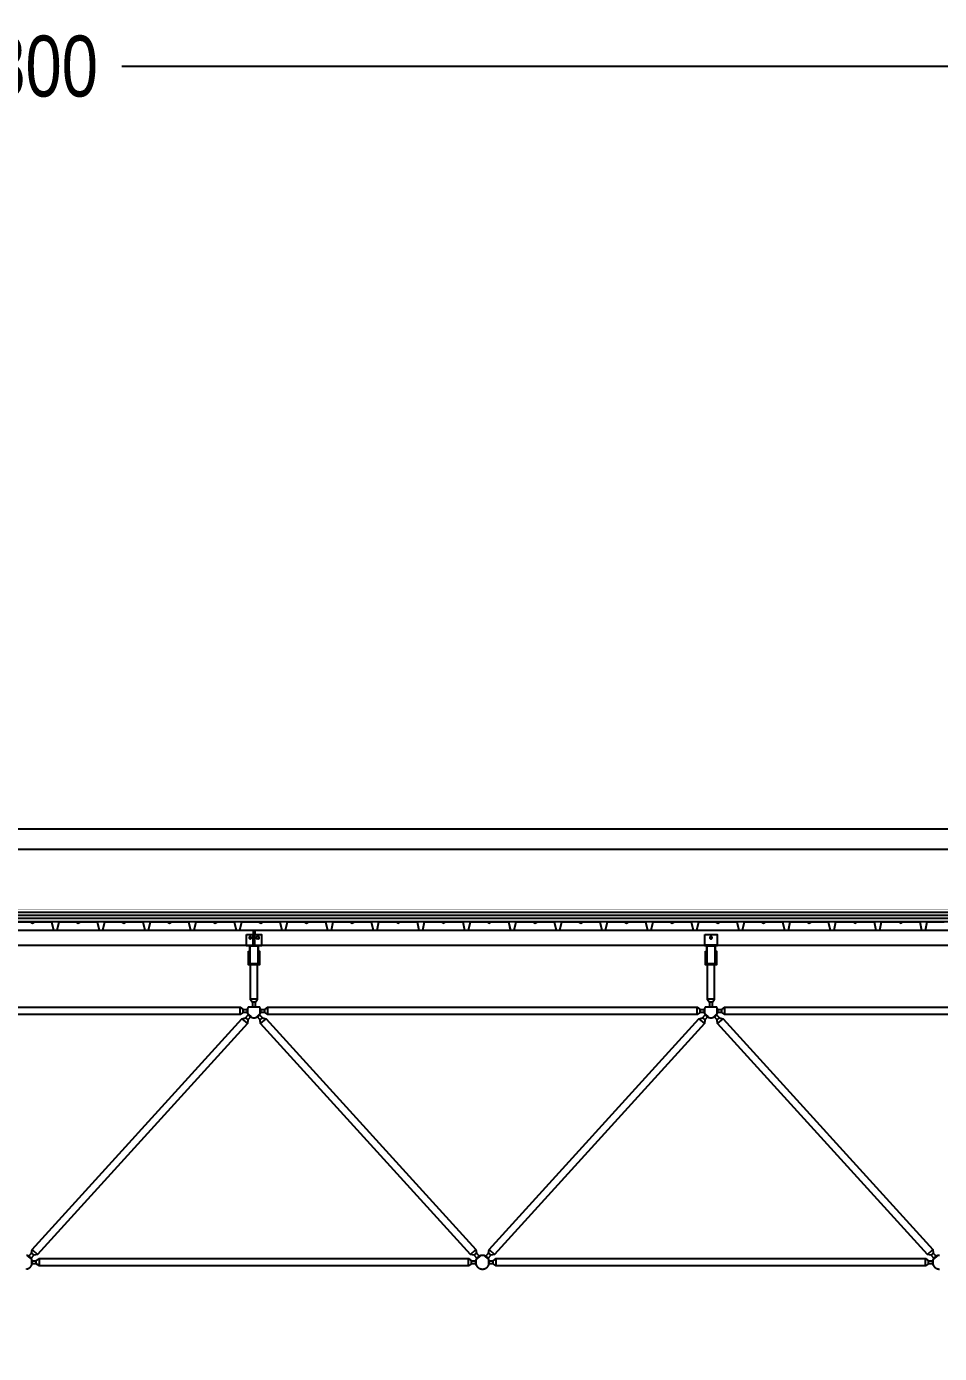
# Model space of a CAD drawing. Header units: centimetres. Extents: x 26569 to 160723, y -3143 to 14565.
# Drawn here: x 35377.1 to 35676.7, y 6232.1 to 6667.7 of the extents above; entities that cross this region are included whole.
import ezdxf

# ---------------------------------------------------------------- set-up
doc = ezdxf.new("R2010")
doc.units = ezdxf.units.CM
doc.header["$LTSCALE"] = 100
doc.linetypes.add('HIDDEN', pattern=[9.525, 6.35, -3.175])
for name, color, linetype in [('A-ANNO-DIMS', 187, 'Continuous'), ('A-ELEV-02', 253, 'Continuous'), ('A-ELEV-04', 250, 'Continuous'), ('A-WALL-INSL', 249, 'Continuous'), ('A-WALL-SNWPNL', 200, 'Continuous'), ('S-STEL', 3, 'Continuous')]:
    doc.layers.add(name, color=color, linetype=linetype)
doc.styles.add('Fields_100', font='act_simplex.shx', dxfattribs={"width": 0.8, "height": 20})
doc.linetypes.add('BATTING', pattern='A,0.00254,-2.54,[134,ltypeshp.shx,S=2.54,R=0,X=-2.54,Y=0],-5.08,[134,ltypeshp.shx,S=2.54,R=180,X=2.54,Y=0],-2.54', length=10.16254)
doc.dimstyles.new('FIELDS_100', dxfattribs={"dimscale": 0, "dimtxt": 20, "dimasz": 5, "dimexe": 5, "dimexo": 5, "dimgap": 5, "dimtad": 0, "dimdec": 0, "dimzin": 0, "dimdsep": 46, "dimtxsty": 'Fields_100', "dimblk": 'DOT', "dimcen": 0.09, "dimclrt": 50, "dimadec": 0, "dimazin": 0, "dimtfac": 1, "dimtdec": 0, "dimtix": 1, "dimtofl": 0, "dimtmove": 1, "dimatfit": 3, "dimfxl": 5, "dimfxlon": 1, "dimtolj": 1, "dimtzin": 0, "dimarcsym": 0})

# ---------------------------------------------------------------- blocks, each defined once
blk = doc.blocks.new('_Dot')
at = {"color": 0, "linetype": 'ByBlock', "lineweight": -2}
blk.add_line((-0.5, 0), (-1, 0), dxfattribs=at)
at = {"color": 0, "linetype": 'ByBlock', "const_width": 0.5}
blk.add_lwpolyline([(-0.25, 0, 1), (0.25, 0, 1)], format="xyb", close=True, dxfattribs=at)
blk = doc.blocks.new('*D693')
at = {"layer": 'A-ANNO-DIMS', "color": 0, "lineweight": -2, "transparency": 16777216}
for p, q in [((34926.73, 6649.56), (34926.73, 6659.56)), ((35826.73, 6649.56), (35826.73, 6659.56)), ((34931.73, 6654.56), (35345.07, 6654.56)), ((35821.73, 6654.56), (35408.4, 6654.56))]:
    blk.add_line(p, q, dxfattribs=at)
at = {"layer": 'DEFPOINTS', "color": 0, "transparency": 16777216}
for p in [(35826.73, 6654.56), (34926.73, 6232.06), (35826.73, 6232.06)]:
    blk.add_point(p, dxfattribs=at)
at = {"layer": 'A-ANNO-DIMS', "color": 0, "lineweight": -2, "transparency": 16777216, "xscale": 5, "yscale": 5, "zscale": 5, "rotation": 180}
blk.add_blockref('_Dot', (34926.73, 6654.56), dxfattribs=at)
at = {"layer": 'A-ANNO-DIMS', "color": 0, "lineweight": -2, "transparency": 16777216, "xscale": 5, "yscale": 5, "zscale": 5}
blk.add_blockref('_Dot', (35826.73, 6654.56), dxfattribs=at)
at = {"layer": 'A-ANNO-DIMS', "color": 50, "transparency": 16777216, "insert": (35376.73, 6654.56), "char_height": 20, "attachment_point": 5, "style": 'Fields_100'}
blk.add_mtext('\\A1;1800', dxfattribs=at)

msp = doc.modelspace()

# ---------------------------------------------------------------- linework, layer by layer
at = {"layer": 'A-ELEV-02'}
for points in [[(32200.48, 6371.06), (36699.23, 6371.06)], [(35451.48, 6371.06), (35451.48, 6369.56)], [(35451.98, 6371.06), (35451.98, 6369.56)], [(35452.83, 6368.91), (35452.83, 6368.91), (35452.82, 6368.91), (35452.81, 6368.91), (35452.8, 6368.91), (35452.79, 6368.91), (35452.79, 6368.91), (35452.78, 6368.91), (35452.77, 6368.91), (35452.76, 6368.9), (35452.75, 6368.9), (35452.75, 6368.9), (35452.74, 6368.9), (35452.73, 6368.9), (35452.72, 6368.89), (35452.71, 6368.89), (35452.71, 6368.89), (35452.7, 6368.88), (35452.69, 6368.88), (35452.68, 6368.88), (35452.67, 6368.87), (35452.67, 6368.87), (35452.66, 6368.86), (35452.65, 6368.86), (35452.64, 6368.86), (35452.64, 6368.85), (35452.63, 6368.84), (35452.62, 6368.84), (35452.61, 6368.83), (35452.61, 6368.83), (35452.6, 6368.82), (35452.59, 6368.82), (35452.59, 6368.81), (35452.58, 6368.8), (35452.57, 6368.8), (35452.57, 6368.79), (35452.56, 6368.78), (35452.56, 6368.78), (35452.55, 6368.77), (35452.55, 6368.76), (35452.54, 6368.75), (35452.54, 6368.75), (35452.53, 6368.74), (35452.53, 6368.73), (35452.52, 6368.72), (35452.52, 6368.72), (35452.52, 6368.71), (35452.51, 6368.7), (35452.51, 6368.69), (35452.51, 6368.68), (35452.5, 6368.67), (35452.5, 6368.67), (35452.5, 6368.66), (35452.5, 6368.65), (35452.49, 6368.64), (35452.49, 6368.63), (35452.49, 6368.63), (35452.49, 6368.62), (35452.49, 6368.61), (35452.49, 6368.6), (35452.49, 6368.59), (35452.49, 6368.59), (35452.48, 6368.58), (35452.48, 6368.57), (35452.48, 6368.56), (35452.48, 6368.55), (35452.48, 6368.55), (35452.49, 6368.54), (35452.49, 6368.53), (35452.49, 6368.52), (35452.49, 6368.51), (35452.49, 6368.51), (35452.49, 6368.5), (35452.49, 6368.49), (35452.49, 6368.48), (35452.5, 6368.47), (35452.5, 6368.47), (35452.5, 6368.46), (35452.5, 6368.45), (35452.51, 6368.44), (35452.51, 6368.43), (35452.51, 6368.43), (35452.52, 6368.42), (35452.52, 6368.41), (35452.52, 6368.4), (35452.53, 6368.39), (35452.53, 6368.39), (35452.54, 6368.38), (35452.54, 6368.37), (35452.55, 6368.36), (35452.55, 6368.36), (35452.56, 6368.35), (35452.56, 6368.34), (35452.57, 6368.33), (35452.57, 6368.33), (35452.58, 6368.32), (35452.59, 6368.31), (35452.59, 6368.31), (35452.6, 6368.3), (35452.61, 6368.3), (35452.61, 6368.29), (35452.62, 6368.28), (35452.63, 6368.28), (35452.64, 6368.27), (35452.64, 6368.27), (35452.65, 6368.26), (35452.66, 6368.26), (35452.67, 6368.26), (35452.67, 6368.25), (35452.68, 6368.25), (35452.69, 6368.24), (35452.7, 6368.24), (35452.71, 6368.24), (35452.71, 6368.23), (35452.72, 6368.23), (35452.73, 6368.23), (35452.74, 6368.23), (35452.75, 6368.22), (35452.75, 6368.22), (35452.76, 6368.22), (35452.77, 6368.22), (35452.78, 6368.22), (35452.79, 6368.22), (35452.79, 6368.21), (35452.8, 6368.21), (35452.81, 6368.21), (35452.82, 6368.21), (35452.83, 6368.21), (35452.83, 6368.21)], [(35453.13, 6368.91), (35452.83, 6368.91)], [(35453.13, 6368.21), (35453.14, 6368.21), (35453.15, 6368.21), (35453.16, 6368.21), (35453.17, 6368.21), (35453.17, 6368.21), (35453.18, 6368.22), (35453.19, 6368.22), (35453.2, 6368.22), (35453.21, 6368.22), (35453.21, 6368.22), (35453.22, 6368.22), (35453.23, 6368.23), (35453.24, 6368.23), (35453.25, 6368.23), (35453.26, 6368.23), (35453.26, 6368.24), (35453.27, 6368.24), (35453.28, 6368.24), (35453.29, 6368.25), (35453.3, 6368.25), (35453.3, 6368.26), (35453.31, 6368.26), (35453.32, 6368.26), (35453.33, 6368.27), (35453.33, 6368.27), (35453.34, 6368.28), (35453.35, 6368.28), (35453.35, 6368.29), (35453.36, 6368.3), (35453.37, 6368.3), (35453.38, 6368.31), (35453.38, 6368.31), (35453.39, 6368.32), (35453.39, 6368.33), (35453.4, 6368.33), (35453.41, 6368.34), (35453.41, 6368.35), (35453.42, 6368.36), (35453.42, 6368.36), (35453.43, 6368.37), (35453.43, 6368.38), (35453.44, 6368.39), (35453.44, 6368.39), (35453.45, 6368.4), (35453.45, 6368.41), (35453.45, 6368.42), (35453.46, 6368.43), (35453.46, 6368.43), (35453.46, 6368.44), (35453.47, 6368.45), (35453.47, 6368.46), (35453.47, 6368.47), (35453.47, 6368.47), (35453.48, 6368.48), (35453.48, 6368.49), (35453.48, 6368.5), (35453.48, 6368.51), (35453.48, 6368.51), (35453.48, 6368.52), (35453.48, 6368.53), (35453.48, 6368.54), (35453.48, 6368.55), (35453.48, 6368.55), (35453.48, 6368.56), (35453.48, 6368.57), (35453.48, 6368.58), (35453.48, 6368.59), (35453.48, 6368.59), (35453.48, 6368.6), (35453.48, 6368.61), (35453.48, 6368.62), (35453.48, 6368.63), (35453.48, 6368.63), (35453.48, 6368.64), (35453.47, 6368.65), (35453.47, 6368.66), (35453.47, 6368.67), (35453.47, 6368.67), (35453.46, 6368.68), (35453.46, 6368.69), (35453.46, 6368.7), (35453.45, 6368.71), (35453.45, 6368.72), (35453.45, 6368.72), (35453.44, 6368.73), (35453.44, 6368.74), (35453.43, 6368.75), (35453.43, 6368.75), (35453.42, 6368.76), (35453.42, 6368.77), (35453.41, 6368.78), (35453.41, 6368.78), (35453.4, 6368.79), (35453.39, 6368.8), (35453.39, 6368.8), (35453.38, 6368.81), (35453.38, 6368.82), (35453.37, 6368.82), (35453.36, 6368.83), (35453.35, 6368.83), (35453.35, 6368.84), (35453.34, 6368.84), (35453.33, 6368.85), (35453.33, 6368.86), (35453.32, 6368.86), (35453.31, 6368.86), (35453.3, 6368.87), (35453.3, 6368.87), (35453.29, 6368.88), (35453.28, 6368.88), (35453.27, 6368.88), (35453.26, 6368.89), (35453.26, 6368.89), (35453.25, 6368.89), (35453.24, 6368.9), (35453.23, 6368.9), (35453.22, 6368.9), (35453.21, 6368.9), (35453.21, 6368.9), (35453.2, 6368.91), (35453.19, 6368.91), (35453.18, 6368.91), (35453.17, 6368.91), (35453.17, 6368.91), (35453.16, 6368.91), (35453.15, 6368.91), (35453.14, 6368.91), (35453.13, 6368.91)], [(32200.48, 6366.06), (36699.23, 6366.06)], [(35449.23, 6366.06), (35454.23, 6366.06)], [(35453.13, 6368.21), (35452.83, 6368.21)], [(35603.73, 6366.06), (35599.73, 6366.06)], [(35449.93, 6363.26), (35450.18, 6363.26)], [(35449.93, 6362.56), (35450.18, 6362.56)], [(35453.28, 6363.26), (35453.53, 6363.26)], [(35453.28, 6362.56), (35453.53, 6362.56)], [(35599.93, 6363.26), (35600.18, 6363.26)], [(35599.93, 6362.56), (35600.18, 6362.56)], [(35603.28, 6363.26), (35603.53, 6363.26)], [(35603.28, 6362.56), (35603.53, 6362.56)], [(35450.53, 6359.66), (35450.53, 6348.36), (35451.23, 6347.36), (35451.23, 6345.86)], [(35452.23, 6345.86), (35452.23, 6347.36), (35452.94, 6348.36), (35452.94, 6359.66)], [(35600.53, 6359.66), (35600.53, 6348.36), (35601.23, 6347.36), (35601.23, 6345.86)], [(35602.23, 6345.86), (35602.23, 6347.36), (35602.94, 6348.36), (35602.94, 6359.66)], [(35452.94, 6348.36), (35450.53, 6348.36)], [(35452.23, 6347.36), (35451.23, 6347.36)], [(35602.94, 6348.36), (35600.53, 6348.36)], [(35602.23, 6347.36), (35601.23, 6347.36)], [(35303.78, 6345.01), (35305.28, 6345.01), (35306.28, 6345.72), (35447.18, 6345.72), (35448.18, 6345.01), (35449.68, 6345.01)], [(35449.68, 6344.01), (35448.18, 6344.01), (35447.18, 6343.3), (35306.28, 6343.3), (35305.28, 6344.01), (35303.78, 6344.01)], [(35447.18, 6343.3), (35447.18, 6345.72)], [(35448.18, 6344.01), (35448.18, 6345.01)], [(35449.93, 6345.86), (35449.89, 6345.8), (35449.85, 6345.74), (35449.81, 6345.68), (35449.77, 6345.61), (35449.73, 6345.54), (35449.7, 6345.47), (35449.67, 6345.4), (35449.64, 6345.33), (35449.61, 6345.26), (35449.6, 6345.22), (35449.59, 6345.18), (35449.57, 6345.14), (35449.56, 6345.11), (35449.55, 6345.07), (35449.54, 6345.03), (35449.54, 6344.99), (35449.53, 6344.95), (35449.52, 6344.91), (35449.51, 6344.87), (35449.51, 6344.83), (35449.5, 6344.79), (35449.5, 6344.75), (35449.49, 6344.71), (35449.49, 6344.67), (35449.49, 6344.63), (35449.49, 6344.59), (35449.48, 6344.55), (35449.48, 6344.52), (35449.48, 6344.48), (35449.49, 6344.44), (35449.49, 6344.4), (35449.49, 6344.36), (35449.49, 6344.32), (35449.5, 6344.28), (35449.5, 6344.24), (35449.51, 6344.2), (35449.51, 6344.16), (35449.53, 6344.08), (35449.54, 6344.01), (35449.56, 6343.93), (35449.58, 6343.86), (35449.61, 6343.78), (35449.63, 6343.71), (35449.66, 6343.64), (35449.69, 6343.57), (35449.72, 6343.51), (35449.76, 6343.44), (35449.79, 6343.37), (35449.83, 6343.31), (35449.87, 6343.25), (35449.92, 6343.18), (35449.96, 6343.12), (35450.01, 6343.06), (35450.07, 6343), (35450.12, 6342.95), (35450.15, 6342.92), (35450.17, 6342.89), (35450.2, 6342.86), (35450.23, 6342.84), (35450.26, 6342.81), (35450.29, 6342.78), (35450.32, 6342.76), (35450.35, 6342.73), (35450.39, 6342.71), (35450.42, 6342.69), (35450.45, 6342.66), (35450.48, 6342.64), (35450.52, 6342.62), (35450.55, 6342.6), (35450.59, 6342.58), (35450.62, 6342.56), (35450.65, 6342.54), (35450.69, 6342.52), (35450.73, 6342.5), (35450.76, 6342.48), (35450.8, 6342.47), (35450.83, 6342.45), (35450.87, 6342.43), (35450.91, 6342.42), (35450.94, 6342.41), (35450.98, 6342.39), (35451.02, 6342.38), (35451.06, 6342.37), (35451.13, 6342.34), (35451.21, 6342.33), (35451.28, 6342.31), (35451.36, 6342.29), (35451.43, 6342.28), (35451.51, 6342.27), (35451.59, 6342.27), (35451.66, 6342.26), (35451.73, 6342.26), (35451.81, 6342.26), (35451.88, 6342.27), (35451.96, 6342.27), (35452.03, 6342.28), (35452.11, 6342.29), (35452.19, 6342.31), (35452.26, 6342.33), (35452.34, 6342.34), (35452.41, 6342.37), (35452.45, 6342.38), (35452.49, 6342.39), (35452.52, 6342.41), (35452.56, 6342.42), (35452.6, 6342.43), (35452.63, 6342.45), (35452.67, 6342.47), (35452.71, 6342.48), (35452.74, 6342.5), (35452.78, 6342.52), (35452.81, 6342.54), (35452.85, 6342.56), (35452.88, 6342.58), (35452.92, 6342.6), (35452.95, 6342.62), (35452.98, 6342.64), (35453.02, 6342.66), (35453.05, 6342.69), (35453.08, 6342.71), (35453.11, 6342.73), (35453.15, 6342.76), (35453.18, 6342.78), (35453.21, 6342.81), (35453.24, 6342.84), (35453.27, 6342.86), (35453.29, 6342.89), (35453.32, 6342.92), (35453.35, 6342.95), (35453.4, 6343), (35453.45, 6343.06), (35453.5, 6343.12), (35453.55, 6343.18), (35453.59, 6343.25), (35453.64, 6343.31), (35453.68, 6343.37), (35453.71, 6343.44), (35453.75, 6343.51), (35453.78, 6343.57), (35453.81, 6343.64), (35453.84, 6343.71), (35453.86, 6343.78), (35453.89, 6343.86), (35453.91, 6343.93), (35453.93, 6344.01), (35453.94, 6344.08), (35453.96, 6344.16), (35453.96, 6344.2), (35453.97, 6344.24), (35453.97, 6344.28), (35453.98, 6344.32), (35453.98, 6344.36), (35453.98, 6344.4), (35453.98, 6344.44), (35453.98, 6344.48), (35453.98, 6344.52), (35453.98, 6344.55), (35453.98, 6344.59), (35453.98, 6344.63), (35453.98, 6344.67), (35453.98, 6344.71), (35453.97, 6344.75), (35453.97, 6344.79), (35453.96, 6344.83), (35453.96, 6344.87), (35453.95, 6344.91), (35453.94, 6344.95), (35453.93, 6344.99), (35453.92, 6345.03), (35453.91, 6345.07), (35453.9, 6345.11), (35453.89, 6345.14), (35453.88, 6345.18), (35453.87, 6345.22), (35453.86, 6345.26), (35453.83, 6345.33), (35453.8, 6345.4), (35453.77, 6345.47), (35453.73, 6345.54), (35453.7, 6345.61), (35453.66, 6345.68), (35453.62, 6345.74), (35453.58, 6345.8), (35453.53, 6345.86)], [(35449.67, 6343.62), (35451.04, 6342.37)], [(35449.68, 6343.58), (35449.68, 6345.44)], [(35449.93, 6345.86), (35453.53, 6345.86)], [(35452.43, 6342.37), (35453.8, 6343.62)], [(35453.78, 6345.01), (35455.28, 6345.01), (35456.28, 6345.72), (35597.18, 6345.72), (35598.18, 6345.01), (35599.68, 6345.01)], [(35453.78, 6343.58), (35453.78, 6345.44)], [(35599.68, 6344.01), (35598.18, 6344.01), (35597.18, 6343.3), (35456.28, 6343.3), (35455.28, 6344.01), (35453.78, 6344.01)], [(35455.28, 6344.01), (35455.28, 6345.01)], [(35456.28, 6343.3), (35456.28, 6345.72)], [(35597.18, 6343.3), (35597.18, 6345.72)], [(35598.18, 6344.01), (35598.18, 6345.01)], [(35599.93, 6345.86), (35599.89, 6345.8), (35599.85, 6345.74), (35599.81, 6345.68), (35599.77, 6345.61), (35599.73, 6345.54), (35599.7, 6345.47), (35599.67, 6345.4), (35599.64, 6345.33), (35599.61, 6345.26), (35599.6, 6345.22), (35599.59, 6345.18), (35599.57, 6345.14), (35599.56, 6345.11), (35599.55, 6345.07), (35599.54, 6345.03), (35599.54, 6344.99), (35599.53, 6344.95), (35599.52, 6344.91), (35599.51, 6344.87), (35599.51, 6344.83), (35599.5, 6344.79), (35599.5, 6344.75), (35599.49, 6344.71), (35599.49, 6344.67), (35599.49, 6344.63), (35599.49, 6344.59), (35599.48, 6344.55), (35599.48, 6344.52), (35599.48, 6344.48), (35599.49, 6344.44), (35599.49, 6344.4), (35599.49, 6344.36), (35599.49, 6344.32), (35599.5, 6344.28), (35599.5, 6344.24), (35599.51, 6344.2), (35599.51, 6344.16), (35599.53, 6344.08), (35599.54, 6344.01), (35599.56, 6343.93), (35599.58, 6343.86), (35599.61, 6343.78), (35599.63, 6343.71), (35599.66, 6343.64), (35599.69, 6343.57), (35599.72, 6343.51), (35599.76, 6343.44), (35599.79, 6343.37), (35599.83, 6343.31), (35599.87, 6343.25), (35599.92, 6343.18), (35599.96, 6343.12), (35600.01, 6343.06), (35600.07, 6343), (35600.12, 6342.95), (35600.15, 6342.92), (35600.17, 6342.89), (35600.2, 6342.86), (35600.23, 6342.84), (35600.26, 6342.81), (35600.29, 6342.78), (35600.32, 6342.76), (35600.35, 6342.73), (35600.39, 6342.71), (35600.42, 6342.69), (35600.45, 6342.66), (35600.48, 6342.64), (35600.52, 6342.62), (35600.55, 6342.6), (35600.59, 6342.58), (35600.62, 6342.56), (35600.65, 6342.54), (35600.69, 6342.52), (35600.73, 6342.5), (35600.76, 6342.48), (35600.8, 6342.47), (35600.83, 6342.45), (35600.87, 6342.43), (35600.91, 6342.42), (35600.94, 6342.41), (35600.98, 6342.39), (35601.02, 6342.38), (35601.06, 6342.37), (35601.13, 6342.34), (35601.21, 6342.33), (35601.28, 6342.31), (35601.36, 6342.29), (35601.43, 6342.28), (35601.51, 6342.27), (35601.59, 6342.27), (35601.66, 6342.26), (35601.73, 6342.26), (35601.81, 6342.26), (35601.88, 6342.27), (35601.96, 6342.27), (35602.03, 6342.28), (35602.11, 6342.29), (35602.19, 6342.31), (35602.26, 6342.33), (35602.34, 6342.34), (35602.41, 6342.37), (35602.45, 6342.38), (35602.49, 6342.39), (35602.52, 6342.41), (35602.56, 6342.42), (35602.6, 6342.43), (35602.63, 6342.45), (35602.67, 6342.47), (35602.71, 6342.48), (35602.74, 6342.5), (35602.78, 6342.52), (35602.81, 6342.54), (35602.85, 6342.56), (35602.88, 6342.58), (35602.92, 6342.6), (35602.95, 6342.62), (35602.98, 6342.64), (35603.02, 6342.66), (35603.05, 6342.69), (35603.08, 6342.71), (35603.11, 6342.73), (35603.15, 6342.76), (35603.18, 6342.78), (35603.21, 6342.81), (35603.24, 6342.84), (35603.27, 6342.86), (35603.29, 6342.89), (35603.32, 6342.92), (35603.35, 6342.95), (35603.4, 6343), (35603.45, 6343.06), (35603.5, 6343.12), (35603.55, 6343.18), (35603.59, 6343.25), (35603.64, 6343.31), (35603.68, 6343.37), (35603.71, 6343.44), (35603.75, 6343.51), (35603.78, 6343.57), (35603.81, 6343.64), (35603.84, 6343.71), (35603.86, 6343.78), (35603.89, 6343.86), (35603.91, 6343.93), (35603.93, 6344.01), (35603.94, 6344.08), (35603.96, 6344.16), (35603.96, 6344.2), (35603.97, 6344.24), (35603.97, 6344.28), (35603.98, 6344.32), (35603.98, 6344.36), (35603.98, 6344.4), (35603.98, 6344.44), (35603.98, 6344.48), (35603.98, 6344.52), (35603.98, 6344.55), (35603.98, 6344.59), (35603.98, 6344.63), (35603.98, 6344.67), (35603.98, 6344.71), (35603.97, 6344.75), (35603.97, 6344.79), (35603.96, 6344.83), (35603.96, 6344.87), (35603.95, 6344.91), (35603.94, 6344.95), (35603.93, 6344.99), (35603.92, 6345.03), (35603.91, 6345.07), (35603.9, 6345.11), (35603.89, 6345.14), (35603.88, 6345.18), (35603.87, 6345.22), (35603.86, 6345.26), (35603.83, 6345.33), (35603.8, 6345.4), (35603.77, 6345.47), (35603.73, 6345.54), (35603.7, 6345.61), (35603.66, 6345.68), (35603.62, 6345.74), (35603.58, 6345.8), (35603.53, 6345.86)], [(35599.67, 6343.62), (35601.04, 6342.37)], [(35599.68, 6343.58), (35599.68, 6345.44)], [(35599.93, 6345.86), (35603.53, 6345.86)], [(35602.43, 6342.37), (35603.8, 6343.62)], [(35603.78, 6345.01), (35605.28, 6345.01), (35606.28, 6345.72), (35747.18, 6345.72), (35748.18, 6345.01), (35749.68, 6345.01)], [(35603.78, 6343.58), (35603.78, 6345.44)], [(35749.68, 6344.01), (35748.18, 6344.01), (35747.18, 6343.3), (35606.28, 6343.3), (35605.28, 6344.01), (35603.78, 6344.01)], [(35605.28, 6344.01), (35605.28, 6345.01)], [(35606.28, 6343.3), (35606.28, 6345.72)], [(35447.78, 6341.96), (35449.57, 6340.33)], [(35448.98, 6342.22), (35449.72, 6341.55)], [(35453.75, 6341.55), (35454.49, 6342.22)], [(35453.9, 6340.33), (35455.69, 6341.96)], [(35597.78, 6341.96), (35599.57, 6340.33)], [(35598.98, 6342.22), (35599.72, 6341.55)], [(35603.75, 6341.55), (35604.49, 6342.22)], [(35603.9, 6340.33), (35605.69, 6341.96)], [(35378.75, 6264.98), (35379.49, 6264.3)], [(35378.9, 6266.19), (35380.69, 6264.57)], [(35522.78, 6264.57), (35524.57, 6266.19)], [(35523.98, 6264.3), (35524.72, 6264.98)], [(35528.75, 6264.98), (35529.49, 6264.3)], [(35528.9, 6266.19), (35530.69, 6264.57)], [(35672.78, 6264.57), (35674.57, 6266.19)], [(35673.98, 6264.3), (35674.72, 6264.98)], [(35377.04, 6259.78), (35377.09, 6259.79), (35377.14, 6259.8), (35377.2, 6259.81), (35377.25, 6259.82), (35377.3, 6259.83), (35377.35, 6259.85), (35377.41, 6259.86), (35377.46, 6259.88), (35377.51, 6259.9), (35377.56, 6259.92), (35377.61, 6259.94), (35377.67, 6259.96), (35377.72, 6259.99), (35377.77, 6260.01), (35377.82, 6260.04), (35377.87, 6260.07), (35377.92, 6260.1), (35377.97, 6260.13), (35378.01, 6260.16), (35378.06, 6260.19), (35378.11, 6260.23), (35378.15, 6260.27), (35378.2, 6260.3), (35378.24, 6260.34), (35378.28, 6260.38), (35378.33, 6260.42), (35378.37, 6260.46), (35378.41, 6260.51), (35378.44, 6260.55), (35378.48, 6260.59), (35378.52, 6260.64), (35378.55, 6260.69), (35378.59, 6260.73), (35378.62, 6260.78), (35378.65, 6260.83), (35378.68, 6260.88), (35378.71, 6260.93), (35378.73, 6260.98), (35378.76, 6261.03), (35378.78, 6261.08), (35378.81, 6261.13), (35378.83, 6261.18), (35378.85, 6261.24), (35378.86, 6261.29), (35378.88, 6261.34), (35378.9, 6261.39), (35378.91, 6261.45), (35378.92, 6261.5), (35378.94, 6261.55), (35378.95, 6261.6), (35378.96, 6261.66), (35378.96, 6261.71), (35378.97, 6261.76), (35378.98, 6261.81), (35378.98, 6261.86), (35378.98, 6261.91), (35378.98, 6261.96), (35378.98, 6262.01), (35378.98, 6262.06), (35378.98, 6262.11), (35378.98, 6262.16), (35378.98, 6262.21), (35378.97, 6262.27), (35378.96, 6262.32), (35378.96, 6262.37), (35378.95, 6262.42), (35378.94, 6262.47), (35378.92, 6262.53), (35378.91, 6262.58), (35378.9, 6262.63), (35378.88, 6262.68), (35378.86, 6262.74), (35378.85, 6262.79), (35378.83, 6262.84), (35378.81, 6262.89), (35378.78, 6262.94), (35378.76, 6262.99), (35378.73, 6263.05), (35378.71, 6263.1), (35378.68, 6263.15), (35378.65, 6263.19), (35378.62, 6263.24), (35378.59, 6263.29), (35378.55, 6263.34), (35378.52, 6263.38), (35378.48, 6263.43), (35378.44, 6263.48), (35378.41, 6263.52), (35378.37, 6263.56), (35378.33, 6263.6), (35378.28, 6263.64), (35378.24, 6263.68), (35378.2, 6263.72), (35378.15, 6263.76), (35378.11, 6263.8), (35378.06, 6263.83), (35378.01, 6263.86), (35377.97, 6263.9), (35377.92, 6263.93), (35377.87, 6263.96), (35377.82, 6263.98), (35377.77, 6264.01), (35377.72, 6264.04), (35377.67, 6264.06), (35377.61, 6264.08), (35377.56, 6264.1), (35377.51, 6264.12), (35377.46, 6264.14), (35377.41, 6264.16), (35377.35, 6264.18), (35377.3, 6264.19), (35377.25, 6264.2), (35377.2, 6264.21), (35377.14, 6264.22), (35377.09, 6264.23), (35377.04, 6264.24)], [(35377.43, 6264.15), (35378.8, 6262.91)], [(35378.78, 6262.51), (35380.28, 6262.51), (35381.28, 6263.22), (35522.18, 6263.22), (35523.18, 6262.51), (35524.68, 6262.51)], [(35378.78, 6261.08), (35378.78, 6262.94)], [(35524.68, 6261.51), (35523.18, 6261.51), (35522.18, 6260.8), (35381.28, 6260.8), (35380.28, 6261.51), (35378.78, 6261.51)], [(35380.28, 6261.51), (35380.28, 6262.51)], [(35381.28, 6260.8), (35381.28, 6263.22)], [(35522.18, 6260.8), (35522.18, 6263.22)], [(35523.18, 6261.51), (35523.18, 6262.51)], [(35524.67, 6262.91), (35526.04, 6264.15)], [(35524.68, 6261.08), (35524.68, 6262.94)], [(35527.43, 6264.15), (35528.8, 6262.91)], [(35528.78, 6262.51), (35530.28, 6262.51), (35531.28, 6263.22), (35672.18, 6263.22), (35673.18, 6262.51), (35674.68, 6262.51)], [(35528.78, 6261.08), (35528.78, 6262.94)], [(35674.68, 6261.51), (35673.18, 6261.51), (35672.18, 6260.8), (35531.28, 6260.8), (35530.28, 6261.51), (35528.78, 6261.51)], [(35530.28, 6261.51), (35530.28, 6262.51)], [(35531.28, 6260.8), (35531.28, 6263.22)], [(35672.18, 6260.8), (35672.18, 6263.22)], [(35673.18, 6261.51), (35673.18, 6262.51)], [(35676.78, 6264.26), (35676.73, 6264.26), (35676.68, 6264.26), (35676.63, 6264.26), (35676.58, 6264.26), (35676.53, 6264.25), (35676.48, 6264.25), (35676.43, 6264.24), (35676.38, 6264.23), (35676.32, 6264.22), (35676.27, 6264.21), (35676.22, 6264.2), (35676.17, 6264.19), (35676.12, 6264.18), (35676.06, 6264.16), (35676.01, 6264.14), (35675.96, 6264.12), (35675.91, 6264.1), (35675.85, 6264.08), (35675.8, 6264.06), (35675.75, 6264.04), (35675.7, 6264.01), (35675.65, 6263.98), (35675.6, 6263.96), (35675.55, 6263.93), (35675.5, 6263.9), (35675.46, 6263.86), (35675.41, 6263.83), (35675.36, 6263.8), (35675.32, 6263.76), (35675.27, 6263.72), (35675.23, 6263.68), (35675.19, 6263.64), (35675.14, 6263.6), (35675.1, 6263.56), (35675.06, 6263.52), (35675.02, 6263.48), (35674.99, 6263.43), (35674.95, 6263.38), (35674.92, 6263.34), (35674.88, 6263.29), (35674.85, 6263.24), (35674.82, 6263.19), (35674.79, 6263.15), (35674.76, 6263.1), (35674.74, 6263.05), (35674.71, 6262.99), (35674.69, 6262.94), (35674.66, 6262.89), (35674.64, 6262.84), (35674.62, 6262.79), (35674.6, 6262.74), (35674.59, 6262.68), (35674.57, 6262.63), (35674.56, 6262.58), (35674.54, 6262.53), (35674.53, 6262.47), (35674.52, 6262.42), (35674.51, 6262.37), (35674.51, 6262.32), (35674.5, 6262.27), (35674.49, 6262.21), (35674.49, 6262.16), (35674.49, 6262.11), (35674.48, 6262.06), (35674.48, 6262.01), (35674.48, 6261.96), (35674.49, 6261.91), (35674.49, 6261.86), (35674.49, 6261.81), (35674.5, 6261.76), (35674.51, 6261.71), (35674.51, 6261.66), (35674.52, 6261.6), (35674.53, 6261.55), (35674.54, 6261.5), (35674.56, 6261.45), (35674.57, 6261.39), (35674.59, 6261.34), (35674.6, 6261.29), (35674.62, 6261.24), (35674.64, 6261.18), (35674.66, 6261.13), (35674.69, 6261.08), (35674.71, 6261.03), (35674.74, 6260.98), (35674.76, 6260.93), (35674.79, 6260.88), (35674.82, 6260.83), (35674.85, 6260.78), (35674.88, 6260.73), (35674.92, 6260.69), (35674.95, 6260.64), (35674.99, 6260.59), (35675.02, 6260.55), (35675.06, 6260.51), (35675.1, 6260.46), (35675.14, 6260.42), (35675.19, 6260.38), (35675.23, 6260.34), (35675.27, 6260.3), (35675.32, 6260.27), (35675.36, 6260.23), (35675.41, 6260.19), (35675.46, 6260.16), (35675.5, 6260.13), (35675.55, 6260.1), (35675.6, 6260.07), (35675.65, 6260.04), (35675.7, 6260.01), (35675.75, 6259.99), (35675.8, 6259.96), (35675.85, 6259.94), (35675.91, 6259.92), (35675.96, 6259.9), (35676.01, 6259.88), (35676.06, 6259.86), (35676.12, 6259.85), (35676.17, 6259.83), (35676.22, 6259.82), (35676.27, 6259.81), (35676.32, 6259.8), (35676.38, 6259.79), (35676.43, 6259.78), (35676.48, 6259.78), (35676.53, 6259.77), (35676.58, 6259.77), (35676.63, 6259.76), (35676.68, 6259.76), (35676.73, 6259.76), (35676.78, 6259.76)], [(35674.67, 6262.91), (35676.04, 6264.15)], [(35674.68, 6261.08), (35674.68, 6262.94)]]:
    msp.add_lwpolyline(points, dxfattribs=at)
for points in [[(35449.23, 6369.56), (35454.23, 6369.56), (35454.23, 6365.91), (35449.23, 6365.91)], [(35450.83, 6368.56), (35450.83, 6368.57), (35450.83, 6368.58), (35450.83, 6368.59), (35450.83, 6368.59), (35450.83, 6368.6), (35450.83, 6368.61), (35450.83, 6368.62), (35450.83, 6368.63), (35450.83, 6368.63), (35450.83, 6368.64), (35450.82, 6368.65), (35450.82, 6368.66), (35450.82, 6368.67), (35450.82, 6368.67), (35450.81, 6368.68), (35450.81, 6368.69), (35450.81, 6368.7), (35450.8, 6368.71), (35450.8, 6368.72), (35450.8, 6368.72), (35450.79, 6368.73), (35450.79, 6368.74), (35450.78, 6368.75), (35450.78, 6368.75), (35450.77, 6368.76), (35450.77, 6368.77), (35450.76, 6368.78), (35450.76, 6368.78), (35450.75, 6368.79), (35450.74, 6368.8), (35450.74, 6368.8), (35450.73, 6368.81), (35450.73, 6368.82), (35450.72, 6368.82), (35450.71, 6368.83), (35450.7, 6368.83), (35450.7, 6368.84), (35450.69, 6368.84), (35450.68, 6368.85), (35450.68, 6368.86), (35450.67, 6368.86), (35450.66, 6368.86), (35450.65, 6368.87), (35450.65, 6368.87), (35450.64, 6368.88), (35450.63, 6368.88), (35450.62, 6368.88), (35450.61, 6368.89), (35450.61, 6368.89), (35450.6, 6368.89), (35450.59, 6368.9), (35450.58, 6368.9), (35450.57, 6368.9), (35450.56, 6368.9), (35450.56, 6368.9), (35450.55, 6368.91), (35450.54, 6368.91), (35450.53, 6368.91), (35450.52, 6368.91), (35450.52, 6368.91), (35450.51, 6368.91), (35450.5, 6368.91), (35450.49, 6368.91), (35450.48, 6368.91), (35450.48, 6368.91), (35450.47, 6368.91), (35450.46, 6368.91), (35450.45, 6368.91), (35450.44, 6368.91), (35450.44, 6368.91), (35450.43, 6368.91), (35450.42, 6368.91), (35450.41, 6368.9), (35450.4, 6368.9), (35450.4, 6368.9), (35450.39, 6368.9), (35450.38, 6368.9), (35450.37, 6368.89), (35450.36, 6368.89), (35450.36, 6368.89), (35450.35, 6368.88), (35450.34, 6368.88), (35450.33, 6368.88), (35450.32, 6368.87), (35450.32, 6368.87), (35450.31, 6368.86), (35450.3, 6368.86), (35450.29, 6368.86), (35450.29, 6368.85), (35450.28, 6368.84), (35450.27, 6368.84), (35450.26, 6368.83), (35450.26, 6368.83), (35450.25, 6368.82), (35450.24, 6368.82), (35450.24, 6368.81), (35450.23, 6368.8), (35450.22, 6368.8), (35450.22, 6368.79), (35450.21, 6368.78), (35450.21, 6368.78), (35450.2, 6368.77), (35450.2, 6368.76), (35450.19, 6368.75), (35450.19, 6368.75), (35450.18, 6368.74), (35450.18, 6368.73), (35450.17, 6368.72), (35450.17, 6368.72), (35450.17, 6368.71), (35450.16, 6368.7), (35450.16, 6368.69), (35450.16, 6368.68), (35450.15, 6368.67), (35450.15, 6368.67), (35450.15, 6368.66), (35450.15, 6368.65), (35450.14, 6368.64), (35450.14, 6368.63), (35450.14, 6368.63), (35450.14, 6368.62), (35450.14, 6368.61), (35450.14, 6368.6), (35450.14, 6368.59), (35450.14, 6368.59), (35450.13, 6368.58), (35450.13, 6368.57), (35450.13, 6368.56), (35450.13, 6368.55), (35450.13, 6368.55), (35450.14, 6368.54), (35450.14, 6368.53), (35450.14, 6368.52), (35450.14, 6368.51), (35450.14, 6368.51), (35450.14, 6368.5), (35450.14, 6368.49), (35450.14, 6368.48), (35450.15, 6368.47), (35450.15, 6368.47), (35450.15, 6368.46), (35450.15, 6368.45), (35450.16, 6368.44), (35450.16, 6368.43), (35450.16, 6368.43), (35450.17, 6368.42), (35450.17, 6368.41), (35450.17, 6368.4), (35450.18, 6368.39), (35450.18, 6368.39), (35450.19, 6368.38), (35450.19, 6368.37), (35450.2, 6368.36), (35450.2, 6368.36), (35450.21, 6368.35), (35450.21, 6368.34), (35450.22, 6368.33), (35450.22, 6368.33), (35450.23, 6368.32), (35450.24, 6368.31), (35450.24, 6368.31), (35450.25, 6368.3), (35450.26, 6368.3), (35450.26, 6368.29), (35450.27, 6368.28), (35450.28, 6368.28), (35450.29, 6368.27), (35450.29, 6368.27), (35450.3, 6368.26), (35450.31, 6368.26), (35450.32, 6368.26), (35450.32, 6368.25), (35450.33, 6368.25), (35450.34, 6368.24), (35450.35, 6368.24), (35450.36, 6368.24), (35450.36, 6368.23), (35450.37, 6368.23), (35450.38, 6368.23), (35450.39, 6368.23), (35450.4, 6368.22), (35450.4, 6368.22), (35450.41, 6368.22), (35450.42, 6368.22), (35450.43, 6368.22), (35450.44, 6368.22), (35450.44, 6368.21), (35450.45, 6368.21), (35450.46, 6368.21), (35450.47, 6368.21), (35450.48, 6368.21), (35450.48, 6368.21), (35450.49, 6368.21), (35450.5, 6368.21), (35450.51, 6368.21), (35450.52, 6368.21), (35450.52, 6368.21), (35450.53, 6368.22), (35450.54, 6368.22), (35450.55, 6368.22), (35450.56, 6368.22), (35450.56, 6368.22), (35450.57, 6368.22), (35450.58, 6368.23), (35450.59, 6368.23), (35450.6, 6368.23), (35450.61, 6368.23), (35450.61, 6368.24), (35450.62, 6368.24), (35450.63, 6368.24), (35450.64, 6368.25), (35450.65, 6368.25), (35450.65, 6368.26), (35450.66, 6368.26), (35450.67, 6368.26), (35450.68, 6368.27), (35450.68, 6368.27), (35450.69, 6368.28), (35450.7, 6368.28), (35450.7, 6368.29), (35450.71, 6368.3), (35450.72, 6368.3), (35450.73, 6368.31), (35450.73, 6368.31), (35450.74, 6368.32), (35450.74, 6368.33), (35450.75, 6368.33), (35450.76, 6368.34), (35450.76, 6368.35), (35450.77, 6368.36), (35450.77, 6368.36), (35450.78, 6368.37), (35450.78, 6368.38), (35450.79, 6368.39), (35450.79, 6368.39), (35450.8, 6368.4), (35450.8, 6368.41), (35450.8, 6368.42), (35450.81, 6368.43), (35450.81, 6368.43), (35450.81, 6368.44), (35450.82, 6368.45), (35450.82, 6368.46), (35450.82, 6368.47), (35450.82, 6368.47), (35450.83, 6368.48), (35450.83, 6368.49), (35450.83, 6368.5), (35450.83, 6368.51), (35450.83, 6368.51), (35450.83, 6368.52), (35450.83, 6368.53), (35450.83, 6368.54), (35450.83, 6368.55), (35450.83, 6368.55)], [(35599.73, 6369.56), (35603.73, 6369.56), (35603.73, 6365.91), (35599.73, 6365.91)], [(35602.08, 6368.56), (35602.08, 6368.57), (35602.08, 6368.58), (35602.08, 6368.59), (35602.08, 6368.59), (35602.08, 6368.6), (35602.08, 6368.61), (35602.08, 6368.62), (35602.08, 6368.63), (35602.08, 6368.63), (35602.08, 6368.64), (35602.07, 6368.65), (35602.07, 6368.66), (35602.07, 6368.67), (35602.07, 6368.67), (35602.06, 6368.68), (35602.06, 6368.69), (35602.06, 6368.7), (35602.05, 6368.71), (35602.05, 6368.72), (35602.05, 6368.72), (35602.04, 6368.73), (35602.04, 6368.74), (35602.03, 6368.75), (35602.03, 6368.75), (35602.02, 6368.76), (35602.02, 6368.77), (35602.01, 6368.78), (35602.01, 6368.78), (35602, 6368.79), (35601.99, 6368.8), (35601.99, 6368.8), (35601.98, 6368.81), (35601.98, 6368.82), (35601.97, 6368.82), (35601.96, 6368.83), (35601.95, 6368.83), (35601.95, 6368.84), (35601.94, 6368.84), (35601.93, 6368.85), (35601.93, 6368.86), (35601.92, 6368.86), (35601.91, 6368.86), (35601.9, 6368.87), (35601.9, 6368.87), (35601.89, 6368.88), (35601.88, 6368.88), (35601.87, 6368.88), (35601.86, 6368.89), (35601.86, 6368.89), (35601.85, 6368.89), (35601.84, 6368.9), (35601.83, 6368.9), (35601.82, 6368.9), (35601.81, 6368.9), (35601.81, 6368.9), (35601.8, 6368.91), (35601.79, 6368.91), (35601.78, 6368.91), (35601.77, 6368.91), (35601.77, 6368.91), (35601.76, 6368.91), (35601.75, 6368.91), (35601.74, 6368.91), (35601.73, 6368.91), (35601.73, 6368.91), (35601.72, 6368.91), (35601.71, 6368.91), (35601.7, 6368.91), (35601.69, 6368.91), (35601.69, 6368.91), (35601.68, 6368.91), (35601.67, 6368.91), (35601.66, 6368.9), (35601.65, 6368.9), (35601.65, 6368.9), (35601.64, 6368.9), (35601.63, 6368.9), (35601.62, 6368.89), (35601.61, 6368.89), (35601.61, 6368.89), (35601.6, 6368.88), (35601.59, 6368.88), (35601.58, 6368.88), (35601.57, 6368.87), (35601.57, 6368.87), (35601.56, 6368.86), (35601.55, 6368.86), (35601.54, 6368.86), (35601.54, 6368.85), (35601.53, 6368.84), (35601.52, 6368.84), (35601.51, 6368.83), (35601.51, 6368.83), (35601.5, 6368.82), (35601.49, 6368.82), (35601.49, 6368.81), (35601.48, 6368.8), (35601.47, 6368.8), (35601.47, 6368.79), (35601.46, 6368.78), (35601.46, 6368.78), (35601.45, 6368.77), (35601.45, 6368.76), (35601.44, 6368.75), (35601.44, 6368.75), (35601.43, 6368.74), (35601.43, 6368.73), (35601.42, 6368.72), (35601.42, 6368.72), (35601.42, 6368.71), (35601.41, 6368.7), (35601.41, 6368.69), (35601.41, 6368.68), (35601.4, 6368.67), (35601.4, 6368.67), (35601.4, 6368.66), (35601.4, 6368.65), (35601.39, 6368.64), (35601.39, 6368.63), (35601.39, 6368.63), (35601.39, 6368.62), (35601.39, 6368.61), (35601.39, 6368.6), (35601.39, 6368.59), (35601.39, 6368.59), (35601.38, 6368.58), (35601.38, 6368.57), (35601.38, 6368.56), (35601.38, 6368.55), (35601.38, 6368.55), (35601.39, 6368.54), (35601.39, 6368.53), (35601.39, 6368.52), (35601.39, 6368.51), (35601.39, 6368.51), (35601.39, 6368.5), (35601.39, 6368.49), (35601.39, 6368.48), (35601.4, 6368.47), (35601.4, 6368.47), (35601.4, 6368.46), (35601.4, 6368.45), (35601.41, 6368.44), (35601.41, 6368.43), (35601.41, 6368.43), (35601.42, 6368.42), (35601.42, 6368.41), (35601.42, 6368.4), (35601.43, 6368.39), (35601.43, 6368.39), (35601.44, 6368.38), (35601.44, 6368.37), (35601.45, 6368.36), (35601.45, 6368.36), (35601.46, 6368.35), (35601.46, 6368.34), (35601.47, 6368.33), (35601.47, 6368.33), (35601.48, 6368.32), (35601.49, 6368.31), (35601.49, 6368.31), (35601.5, 6368.3), (35601.51, 6368.3), (35601.51, 6368.29), (35601.52, 6368.28), (35601.53, 6368.28), (35601.54, 6368.27), (35601.54, 6368.27), (35601.55, 6368.26), (35601.56, 6368.26), (35601.57, 6368.26), (35601.57, 6368.25), (35601.58, 6368.25), (35601.59, 6368.24), (35601.6, 6368.24), (35601.61, 6368.24), (35601.61, 6368.23), (35601.62, 6368.23), (35601.63, 6368.23), (35601.64, 6368.23), (35601.65, 6368.22), (35601.65, 6368.22), (35601.66, 6368.22), (35601.67, 6368.22), (35601.68, 6368.22), (35601.69, 6368.22), (35601.69, 6368.21), (35601.7, 6368.21), (35601.71, 6368.21), (35601.72, 6368.21), (35601.73, 6368.21), (35601.73, 6368.21), (35601.74, 6368.21), (35601.75, 6368.21), (35601.76, 6368.21), (35601.77, 6368.21), (35601.77, 6368.21), (35601.78, 6368.22), (35601.79, 6368.22), (35601.8, 6368.22), (35601.81, 6368.22), (35601.81, 6368.22), (35601.82, 6368.22), (35601.83, 6368.23), (35601.84, 6368.23), (35601.85, 6368.23), (35601.86, 6368.23), (35601.86, 6368.24), (35601.87, 6368.24), (35601.88, 6368.24), (35601.89, 6368.25), (35601.9, 6368.25), (35601.9, 6368.26), (35601.91, 6368.26), (35601.92, 6368.26), (35601.93, 6368.27), (35601.93, 6368.27), (35601.94, 6368.28), (35601.95, 6368.28), (35601.95, 6368.29), (35601.96, 6368.3), (35601.97, 6368.3), (35601.98, 6368.31), (35601.98, 6368.31), (35601.99, 6368.32), (35601.99, 6368.33), (35602, 6368.33), (35602.01, 6368.34), (35602.01, 6368.35), (35602.02, 6368.36), (35602.02, 6368.36), (35602.03, 6368.37), (35602.03, 6368.38), (35602.04, 6368.39), (35602.04, 6368.39), (35602.05, 6368.4), (35602.05, 6368.41), (35602.05, 6368.42), (35602.06, 6368.43), (35602.06, 6368.43), (35602.06, 6368.44), (35602.07, 6368.45), (35602.07, 6368.46), (35602.07, 6368.47), (35602.07, 6368.47), (35602.08, 6368.48), (35602.08, 6368.49), (35602.08, 6368.5), (35602.08, 6368.51), (35602.08, 6368.51), (35602.08, 6368.52), (35602.08, 6368.53), (35602.08, 6368.54), (35602.08, 6368.55), (35602.08, 6368.55)], [(35449.93, 6364.16), (35450.18, 6364.16), (35450.18, 6359.91), (35453.28, 6359.91), (35453.28, 6364.16), (35453.53, 6364.16), (35453.53, 6359.66), (35449.93, 6359.66)], [(35599.93, 6364.16), (35600.18, 6364.16), (35600.18, 6359.91), (35603.28, 6359.91), (35603.28, 6364.16), (35603.53, 6364.16), (35603.53, 6359.66), (35599.93, 6359.66)], [(35377.74, 6263.87), (35378.75, 6264.98), (35378.9, 6266.19), (35447.78, 6341.96), (35448.98, 6342.22), (35449.99, 6343.33), (35450.73, 6342.66), (35449.72, 6341.55), (35449.57, 6340.33), (35380.69, 6264.57), (35379.49, 6264.3), (35378.48, 6263.19)], [(35524.99, 6263.19), (35523.98, 6264.3), (35522.78, 6264.57), (35453.9, 6340.33), (35453.75, 6341.55), (35452.74, 6342.66), (35453.48, 6343.33), (35454.49, 6342.22), (35455.69, 6341.96), (35524.57, 6266.19), (35524.72, 6264.98), (35525.73, 6263.87)], [(35527.74, 6263.87), (35528.75, 6264.98), (35528.9, 6266.19), (35597.78, 6341.96), (35598.98, 6342.22), (35599.99, 6343.33), (35600.73, 6342.66), (35599.72, 6341.55), (35599.57, 6340.33), (35530.69, 6264.57), (35529.49, 6264.3), (35528.48, 6263.19)], [(35674.99, 6263.19), (35673.98, 6264.3), (35672.78, 6264.57), (35603.9, 6340.33), (35603.75, 6341.55), (35602.74, 6342.66), (35603.48, 6343.33), (35604.49, 6342.22), (35605.69, 6341.96), (35674.57, 6266.19), (35674.72, 6264.98), (35675.73, 6263.87)], [(35528.98, 6262.01), (35528.98, 6262.06), (35528.98, 6262.11), (35528.98, 6262.16), (35528.98, 6262.21), (35528.97, 6262.27), (35528.96, 6262.32), (35528.96, 6262.37), (35528.95, 6262.42), (35528.94, 6262.47), (35528.92, 6262.53), (35528.91, 6262.58), (35528.9, 6262.63), (35528.88, 6262.68), (35528.86, 6262.74), (35528.85, 6262.79), (35528.83, 6262.84), (35528.81, 6262.89), (35528.78, 6262.94), (35528.76, 6262.99), (35528.73, 6263.05), (35528.71, 6263.1), (35528.68, 6263.15), (35528.65, 6263.19), (35528.62, 6263.24), (35528.59, 6263.29), (35528.55, 6263.34), (35528.52, 6263.38), (35528.48, 6263.43), (35528.44, 6263.48), (35528.41, 6263.52), (35528.37, 6263.56), (35528.33, 6263.6), (35528.28, 6263.64), (35528.24, 6263.68), (35528.2, 6263.72), (35528.15, 6263.76), (35528.11, 6263.8), (35528.06, 6263.83), (35528.01, 6263.86), (35527.97, 6263.9), (35527.92, 6263.93), (35527.87, 6263.96), (35527.82, 6263.98), (35527.77, 6264.01), (35527.72, 6264.04), (35527.67, 6264.06), (35527.61, 6264.08), (35527.56, 6264.1), (35527.51, 6264.12), (35527.46, 6264.14), (35527.41, 6264.16), (35527.35, 6264.18), (35527.3, 6264.19), (35527.25, 6264.2), (35527.2, 6264.21), (35527.14, 6264.22), (35527.09, 6264.23), (35527.04, 6264.24), (35526.99, 6264.25), (35526.94, 6264.25), (35526.89, 6264.26), (35526.83, 6264.26), (35526.78, 6264.26), (35526.73, 6264.26), (35526.68, 6264.26), (35526.63, 6264.26), (35526.58, 6264.26), (35526.53, 6264.25), (35526.48, 6264.25), (35526.43, 6264.24), (35526.38, 6264.23), (35526.32, 6264.22), (35526.27, 6264.21), (35526.22, 6264.2), (35526.17, 6264.19), (35526.12, 6264.18), (35526.06, 6264.16), (35526.01, 6264.14), (35525.96, 6264.12), (35525.91, 6264.1), (35525.85, 6264.08), (35525.8, 6264.06), (35525.75, 6264.04), (35525.7, 6264.01), (35525.65, 6263.98), (35525.6, 6263.96), (35525.55, 6263.93), (35525.5, 6263.9), (35525.46, 6263.86), (35525.41, 6263.83), (35525.36, 6263.8), (35525.32, 6263.76), (35525.27, 6263.72), (35525.23, 6263.68), (35525.19, 6263.64), (35525.14, 6263.6), (35525.1, 6263.56), (35525.06, 6263.52), (35525.02, 6263.48), (35524.99, 6263.43), (35524.95, 6263.38), (35524.92, 6263.34), (35524.88, 6263.29), (35524.85, 6263.24), (35524.82, 6263.19), (35524.79, 6263.15), (35524.76, 6263.1), (35524.74, 6263.05), (35524.71, 6262.99), (35524.69, 6262.94), (35524.66, 6262.89), (35524.64, 6262.84), (35524.62, 6262.79), (35524.6, 6262.74), (35524.59, 6262.68), (35524.57, 6262.63), (35524.56, 6262.58), (35524.54, 6262.53), (35524.53, 6262.47), (35524.52, 6262.42), (35524.51, 6262.37), (35524.51, 6262.32), (35524.5, 6262.27), (35524.49, 6262.21), (35524.49, 6262.16), (35524.49, 6262.11), (35524.48, 6262.06), (35524.48, 6262.01), (35524.48, 6261.96), (35524.49, 6261.91), (35524.49, 6261.86), (35524.49, 6261.81), (35524.5, 6261.76), (35524.51, 6261.71), (35524.51, 6261.66), (35524.52, 6261.6), (35524.53, 6261.55), (35524.54, 6261.5), (35524.56, 6261.45), (35524.57, 6261.39), (35524.59, 6261.34), (35524.6, 6261.29), (35524.62, 6261.24), (35524.64, 6261.18), (35524.66, 6261.13), (35524.69, 6261.08), (35524.71, 6261.03), (35524.74, 6260.98), (35524.76, 6260.93), (35524.79, 6260.88), (35524.82, 6260.83), (35524.85, 6260.78), (35524.88, 6260.73), (35524.92, 6260.69), (35524.95, 6260.64), (35524.99, 6260.59), (35525.02, 6260.55), (35525.06, 6260.51), (35525.1, 6260.46), (35525.14, 6260.42), (35525.19, 6260.38), (35525.23, 6260.34), (35525.27, 6260.3), (35525.32, 6260.27), (35525.36, 6260.23), (35525.41, 6260.19), (35525.46, 6260.16), (35525.5, 6260.13), (35525.55, 6260.1), (35525.6, 6260.07), (35525.65, 6260.04), (35525.7, 6260.01), (35525.75, 6259.99), (35525.8, 6259.96), (35525.85, 6259.94), (35525.91, 6259.92), (35525.96, 6259.9), (35526.01, 6259.88), (35526.06, 6259.86), (35526.12, 6259.85), (35526.17, 6259.83), (35526.22, 6259.82), (35526.27, 6259.81), (35526.32, 6259.8), (35526.38, 6259.79), (35526.43, 6259.78), (35526.48, 6259.78), (35526.53, 6259.77), (35526.58, 6259.77), (35526.63, 6259.76), (35526.68, 6259.76), (35526.73, 6259.76), (35526.78, 6259.76), (35526.83, 6259.76), (35526.89, 6259.77), (35526.94, 6259.77), (35526.99, 6259.78), (35527.04, 6259.78), (35527.09, 6259.79), (35527.14, 6259.8), (35527.2, 6259.81), (35527.25, 6259.82), (35527.3, 6259.83), (35527.35, 6259.85), (35527.41, 6259.86), (35527.46, 6259.88), (35527.51, 6259.9), (35527.56, 6259.92), (35527.61, 6259.94), (35527.67, 6259.96), (35527.72, 6259.99), (35527.77, 6260.01), (35527.82, 6260.04), (35527.87, 6260.07), (35527.92, 6260.1), (35527.97, 6260.13), (35528.01, 6260.16), (35528.06, 6260.19), (35528.11, 6260.23), (35528.15, 6260.27), (35528.2, 6260.3), (35528.24, 6260.34), (35528.28, 6260.38), (35528.33, 6260.42), (35528.37, 6260.46), (35528.41, 6260.51), (35528.44, 6260.55), (35528.48, 6260.59), (35528.52, 6260.64), (35528.55, 6260.69), (35528.59, 6260.73), (35528.62, 6260.78), (35528.65, 6260.83), (35528.68, 6260.88), (35528.71, 6260.93), (35528.73, 6260.98), (35528.76, 6261.03), (35528.78, 6261.08), (35528.81, 6261.13), (35528.83, 6261.18), (35528.85, 6261.24), (35528.86, 6261.29), (35528.88, 6261.34), (35528.9, 6261.39), (35528.91, 6261.45), (35528.92, 6261.5), (35528.94, 6261.55), (35528.95, 6261.6), (35528.96, 6261.66), (35528.96, 6261.71), (35528.97, 6261.76), (35528.98, 6261.81), (35528.98, 6261.86), (35528.98, 6261.91), (35528.98, 6261.96)]]:
    msp.add_lwpolyline(points, close=True, dxfattribs=at)
at = {"layer": 'A-ELEV-02', "linetype": 'HIDDEN', "ltscale": 0.1}
for points in [[(35451.48, 6366.06), (35451.48, 6369.56)], [(35451.98, 6366.06), (35451.98, 6369.56)]]:
    msp.add_lwpolyline(points, dxfattribs=at)
at = {"layer": 'A-ELEV-04'}
for p, q in [((41257.01, 6404.13), (31299.11, 6404.13)), ((32208.53, 6397.57), (41237.71, 6397.57))]:
    msp.add_line(p, q, dxfattribs=at)
at = {"layer": 'A-WALL-INSL', "ltscale": 0.002, "const_width": 0.1}
msp.add_lwpolyline([(41241.73, 6377.81), (32205.48, 6377.81)], dxfattribs=at)
at = {"layer": 'A-WALL-INSL', "linetype": 'BATTING', "ltscale": 0.002}
for points in [[(41241.73, 6376.81), (32205.48, 6376.81)], [(41241.73, 6374.81), (32205.48, 6374.81)]]:
    msp.add_lwpolyline(points, dxfattribs=at)
at = {"layer": 'A-WALL-INSL', "ltscale": 0.002}
for points in [[(41241.73, 6375.81), (32205.48, 6375.81)], [(41241.73, 6373.81), (32205.48, 6373.81)]]:
    msp.add_lwpolyline(points, dxfattribs=at)
at = {"layer": 'A-WALL-SNWPNL', "ltscale": 100}
for points in [[(35372.75, 6373.81), (35378.25, 6373.81), (35379, 6373.31), (35379.75, 6373.81), (35385.25, 6373.81), (35385.88, 6371.06), (35387.13, 6371.06), (35387.75, 6373.81), (35393.25, 6373.81), (35394, 6373.31), (35394.75, 6373.81), (35400.25, 6373.81), (35400.88, 6371.06), (35402.13, 6371.06), (35402.35, 6372.04)], [(35400.66, 6372.04), (35400.88, 6371.06), (35402.13, 6371.06), (35402.75, 6373.81), (35408.25, 6373.81), (35409, 6373.31), (35409.75, 6373.81), (35415.25, 6373.81), (35415.88, 6371.06), (35417.13, 6371.06), (35417.75, 6373.81), (35423.25, 6373.81), (35424, 6373.31), (35424.75, 6373.81), (35430.25, 6373.81), (35430.88, 6371.06), (35432.13, 6371.06), (35432.75, 6373.81), (35438.25, 6373.81), (35439, 6373.31), (35439.75, 6373.81), (35445.25, 6373.81), (35445.88, 6371.06), (35447.13, 6371.06), (35447.35, 6372.04)], [(35445.66, 6372.04), (35445.88, 6371.06), (35447.13, 6371.06), (35447.75, 6373.81), (35453.25, 6373.81), (35454, 6373.31), (35454.75, 6373.81), (35460.25, 6373.81), (35460.88, 6371.06), (35462.13, 6371.06), (35462.75, 6373.81), (35468.25, 6373.81), (35469, 6373.31), (35469.75, 6373.81), (35475.25, 6373.81), (35475.88, 6371.06), (35477.13, 6371.06), (35477.75, 6373.81), (35483.25, 6373.81), (35484, 6373.31), (35484.75, 6373.81), (35490.25, 6373.81), (35490.88, 6371.06), (35492.13, 6371.06), (35492.35, 6372.04)], [(35490.66, 6372.04), (35490.88, 6371.06), (35492.13, 6371.06), (35492.75, 6373.81), (35498.25, 6373.81), (35499, 6373.31), (35499.75, 6373.81), (35505.25, 6373.81), (35505.88, 6371.06), (35507.13, 6371.06), (35507.75, 6373.81), (35513.25, 6373.81), (35514, 6373.31), (35514.75, 6373.81), (35520.25, 6373.81), (35520.88, 6371.06), (35522.13, 6371.06), (35522.75, 6373.81), (35528.25, 6373.81), (35529, 6373.31), (35529.75, 6373.81), (35535.25, 6373.81), (35535.88, 6371.06), (35537.13, 6371.06), (35537.35, 6372.04)], [(35535.66, 6372.04), (35535.88, 6371.06), (35537.13, 6371.06), (35537.75, 6373.81), (35543.25, 6373.81), (35544, 6373.31), (35544.75, 6373.81), (35550.25, 6373.81), (35550.88, 6371.06), (35552.13, 6371.06), (35552.75, 6373.81), (35558.25, 6373.81), (35559, 6373.31), (35559.75, 6373.81), (35565.25, 6373.81), (35565.88, 6371.06), (35567.13, 6371.06), (35567.75, 6373.81), (35573.25, 6373.81), (35574, 6373.31), (35574.75, 6373.81), (35580.25, 6373.81), (35580.88, 6371.06), (35582.13, 6371.06), (35582.35, 6372.04)], [(35580.66, 6372.04), (35580.88, 6371.06), (35582.13, 6371.06), (35582.75, 6373.81), (35588.25, 6373.81), (35589, 6373.31), (35589.75, 6373.81), (35595.25, 6373.81), (35595.88, 6371.06), (35597.13, 6371.06), (35597.75, 6373.81), (35603.25, 6373.81), (35604, 6373.31), (35604.75, 6373.81), (35610.25, 6373.81), (35610.88, 6371.06), (35612.13, 6371.06), (35612.75, 6373.81), (35618.25, 6373.81), (35619, 6373.31), (35619.75, 6373.81), (35625.25, 6373.81), (35625.88, 6371.06), (35627.13, 6371.06), (35627.35, 6372.04)], [(35625.66, 6372.04), (35625.88, 6371.06), (35627.13, 6371.06), (35627.75, 6373.81), (35633.25, 6373.81), (35634, 6373.31), (35634.75, 6373.81), (35640.25, 6373.81), (35640.88, 6371.06), (35642.13, 6371.06), (35642.75, 6373.81), (35648.25, 6373.81), (35649, 6373.31), (35649.75, 6373.81), (35655.25, 6373.81), (35655.88, 6371.06), (35657.13, 6371.06), (35657.75, 6373.81), (35663.25, 6373.81), (35664, 6373.31), (35664.75, 6373.81), (35670.25, 6373.81), (35670.88, 6371.06), (35672.13, 6371.06), (35672.35, 6372.04)], [(35670.66, 6372.04), (35670.88, 6371.06), (35672.13, 6371.06), (35672.75, 6373.81), (35678.25, 6373.81)]]:
    msp.add_lwpolyline(points, dxfattribs=at)
at = {"layer": 'S-STEL'}
for points in [[(35453.23, 6359.91), (35453.23, 6365.91), (35450.23, 6365.91), (35450.23, 6359.91)], [(35603.23, 6359.91), (35603.23, 6365.91), (35600.23, 6365.91), (35600.23, 6359.91)]]:
    msp.add_lwpolyline(points, dxfattribs=at)
for points in [[(35453.08, 6365.76), (35450.38, 6365.76), (35450.38, 6360.06), (35453.08, 6360.06)], [(35603.08, 6365.76), (35600.38, 6365.76), (35600.38, 6360.06), (35603.08, 6360.06)]]:
    msp.add_lwpolyline(points, close=True, dxfattribs=at)

# ---------------------------------------------------------------- dimensions: what is measured, and where the dimension line sits
at = {"layer": 'A-ANNO-DIMS'}
dim = msp.add_linear_dim(base=(35826.73, 6654.56), p1=(34926.73, 6232.06), p2=(35826.73, 6232.06), dimstyle='FIELDS_100', override={"dimscale": 1, "dimlfac": 2}, dxfattribs=at)
dim.commit()
dim.dimension.update_dxf_attribs({"geometry": '*D693', "text_midpoint": (35376.73, 6654.56)})

doc.saveas('drawing.dxf')
